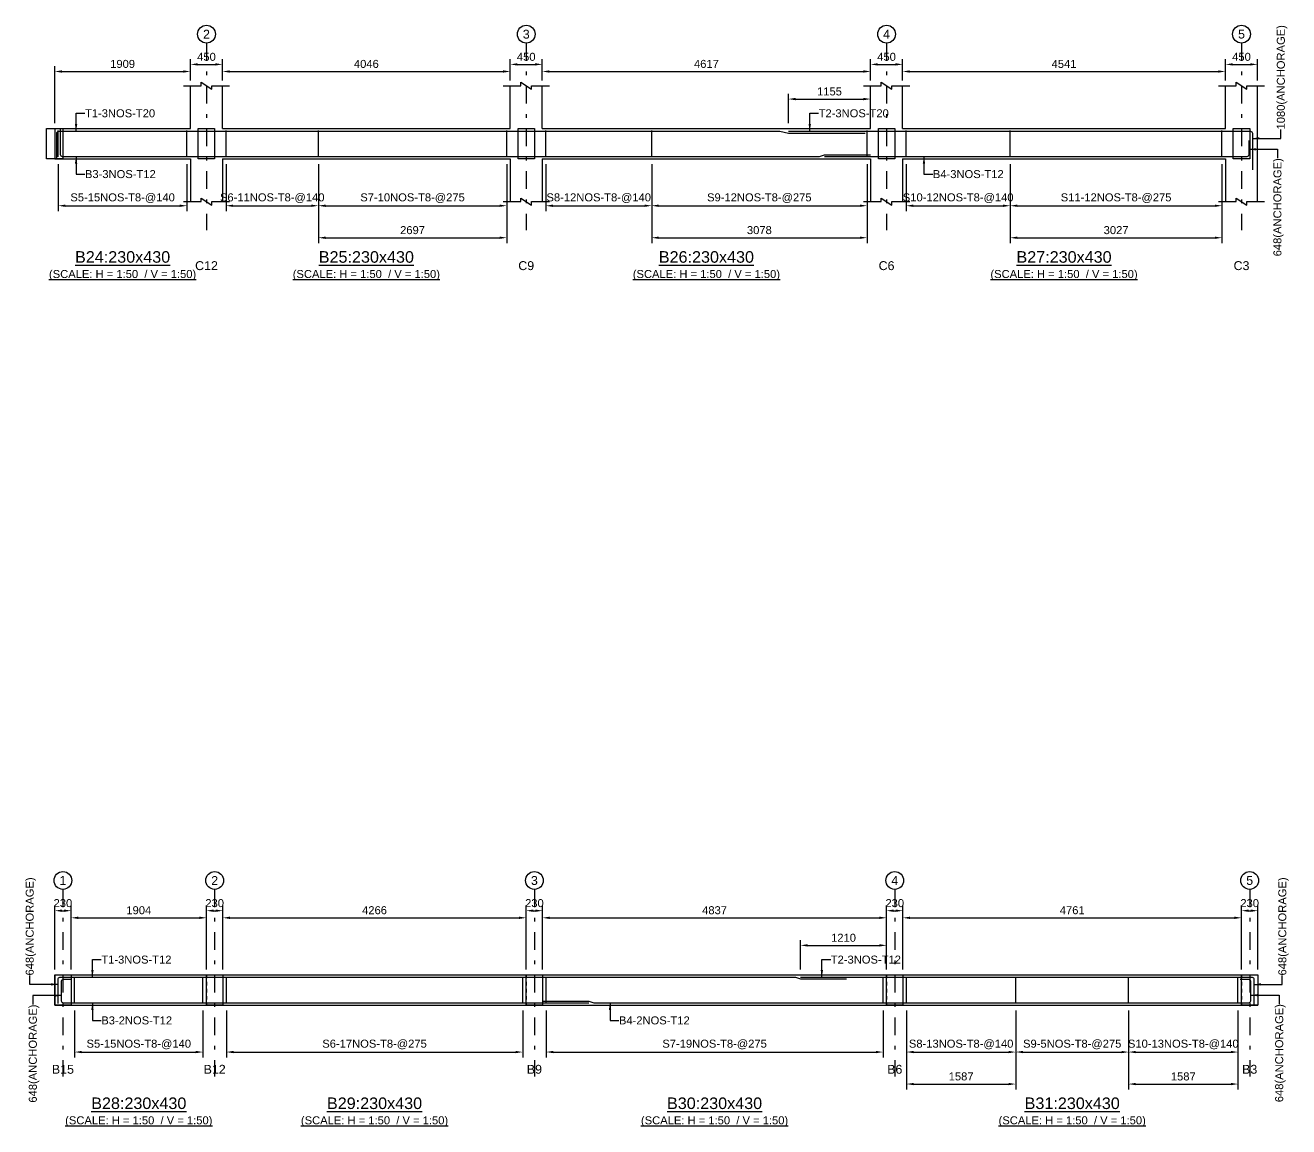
# Model space of a CAD drawing. Header units: inches. Extents: x -828 to 82836, y -182800 to 1700.
# Drawn here: x -828 to 34704, y -174275 to -143300 of the extents above; entities that cross this region are included whole.
import ezdxf
from ezdxf.enums import TextEntityAlignment as Align

# ---------------------------------------------------------------- set-up
doc = ezdxf.new("R2010")
doc.units = ezdxf.units.IN
doc.header["$LTSCALE"] = 1000
doc.header["$MEASUREMENT"] = 0
doc.linetypes.add('SCCenter', pattern=[1.2, 0.5, -0.3, 0.1, -0.3])
doc.linetypes.add('SCHidden', pattern=[0.2, 0.1, -0.1])
for name, color, linetype in [('Concrete Line', 2, 'Continuous'), ('Cut Line', 31, 'Continuous'), ('Dimension', 31, 'Continuous'), ('Grid', 8, 'Continuous'), ('Labels', 4, 'Continuous'), ('Labels_Support', 4, 'Continuous'), ('Link', 225, 'Continuous'), ('Reinforcement', 4, 'Continuous'), ('Text', 31, 'Continuous')]:
    doc.layers.add(name, color=color, linetype=linetype)
doc.styles.add('SC-SansSerif', font='SansSerif')
doc.styles.get("Standard").update_dxf_attribs({"font": 'txt.shx'})
doc.dimstyles.new('SCBBSDimStyl', dxfattribs={"dimtxt": 225, "dimasz": 200, "dimexe": 150, "dimexo": 150, "dimgap": 100, "dimtad": 1, "dimtoh": 1, "dimdec": 0, "dimzin": 0, "dimdsep": 46, "dimtxsty": 'SC-SansSerif', "dimcen": 0.09, "dimclrd": 8, "dimclre": 8, "dimclrt": 31, "dimadec": 0, "dimazin": 0, "dimtfac": 1, "dimtdec": 0, "dimtix": 1, "dimtofl": 0, "dimtmove": 0, "dimatfit": 3, "dimfxl": 1, "dimtolj": 1, "dimtzin": 0, "dimarcsym": 0})
doc.dimstyles.get("Standard").update_dxf_attribs({"dimtxt": 0.18, "dimasz": 200, "dimexe": 0.18, "dimexo": 0.0625, "dimgap": 0.09, "dimtad": 0, "dimtih": 1, "dimtoh": 1, "dimdec": 4, "dimzin": 0, "dimdsep": 46, "dimtxsty": 'Standard', "dimcen": 0.09, "dimadec": 0, "dimazin": 0, "dimtfac": 1, "dimtdec": 4, "dimtofl": 0, "dimtmove": 0, "dimatfit": 3, "dimfxl": 1, "dimtolj": 1, "dimtzin": 0, "dimarcsym": 0})

# ---------------------------------------------------------------- blocks, each defined once
blk = doc.blocks.new('*D93')
at = {"color": 8, "linetype": 'ByBlock', "lineweight": -2}
for p, q in [((100, -147210), (100, -148525)), ((3718, -147210), (3718, -148525)), ((300, -148375), (3518, -148375))]:
    blk.add_line(p, q, dxfattribs=at)
at = {"color": 8}
for points in [[(100, -148375), (300, -148342), (300, -148408)], [(3718, -148375), (3518, -148408), (3518, -148342)]]:
    blk.add_solid(points, dxfattribs=at)
at = {"layer": 'DEFPOINTS', "color": 31}
for p in [(100, -147060), (3718, -147060), (100, -148375)]:
    blk.add_point(p, dxfattribs=at)
at = {"color": 31, "insert": (1909, -148162), "char_height": 225, "attachment_point": 5, "style": 'SC-SansSerif'}
blk.add_mtext('\\A1;S5-15NOS-T8-@140', dxfattribs=at)
blk = doc.blocks.new('*D94')
at = {"color": 8, "linetype": 'ByBlock', "lineweight": -2}
for p, q in [((4818, -147210), (4818, -148525)), ((7415, -147210), (7415, -148525)), ((5018, -148375), (7215, -148375))]:
    blk.add_line(p, q, dxfattribs=at)
at = {"color": 8}
for points in [[(4818, -148375), (5018, -148342), (5018, -148408)], [(7415, -148375), (7215, -148408), (7215, -148342)]]:
    blk.add_solid(points, dxfattribs=at)
at = {"layer": 'DEFPOINTS', "color": 31}
for p in [(4818, -147060), (7415, -147060), (4818, -148375)]:
    blk.add_point(p, dxfattribs=at)
at = {"color": 31, "insert": (6117, -148162), "char_height": 225, "attachment_point": 5, "style": 'SC-SansSerif'}
blk.add_mtext('\\A1;S6-11NOS-T8-@140', dxfattribs=at)
blk = doc.blocks.new('*D95')
at = {"color": 8, "linetype": 'ByBlock', "lineweight": -2}
for p, q in [((7415, -147210), (7415, -148525)), ((12710, -147210), (12710, -148525)), ((7615, -148375), (12510, -148375))]:
    blk.add_line(p, q, dxfattribs=at)
at = {"color": 8}
for points in [[(7415, -148375), (7615, -148342), (7615, -148408)], [(12710, -148375), (12510, -148408), (12510, -148342)]]:
    blk.add_solid(points, dxfattribs=at)
at = {"layer": 'DEFPOINTS', "color": 31}
for p in [(7415, -147060), (12710, -147060), (7415, -148375)]:
    blk.add_point(p, dxfattribs=at)
at = {"color": 31, "insert": (10063, -148162), "char_height": 225, "attachment_point": 5, "style": 'SC-SansSerif'}
blk.add_mtext('\\A1;S7-10NOS-T8-@275', dxfattribs=at)
blk = doc.blocks.new('*D96')
at = {"color": 8, "linetype": 'ByBlock', "lineweight": -2}
for p, q in [((7415, -147210), (7415, -149425)), ((12710, -147210), (12710, -149425)), ((7615, -149275), (12510, -149275))]:
    blk.add_line(p, q, dxfattribs=at)
at = {"color": 8}
for points in [[(7415, -149275), (7615, -149242), (7615, -149308)], [(12710, -149275), (12510, -149308), (12510, -149242)]]:
    blk.add_solid(points, dxfattribs=at)
at = {"layer": 'DEFPOINTS', "color": 31}
for p in [(7415, -147060), (12710, -147060), (7415, -149275)]:
    blk.add_point(p, dxfattribs=at)
at = {"color": 31, "insert": (10063, -149062), "char_height": 225, "attachment_point": 5, "style": 'SC-SansSerif'}
blk.add_mtext('\\A1;2697', dxfattribs=at)
blk = doc.blocks.new('*D97')
at = {"color": 8, "linetype": 'ByBlock', "lineweight": -2}
for p, q in [((13810, -147210), (13810, -148525)), ((16788, -147210), (16788, -148525)), ((14010, -148375), (16588, -148375))]:
    blk.add_line(p, q, dxfattribs=at)
at = {"color": 8}
for points in [[(13810, -148375), (14010, -148342), (14010, -148408)], [(16788, -148375), (16588, -148408), (16588, -148342)]]:
    blk.add_solid(points, dxfattribs=at)
at = {"layer": 'DEFPOINTS', "color": 31}
for p in [(13810, -147060), (16788, -147060), (13810, -148375)]:
    blk.add_point(p, dxfattribs=at)
at = {"color": 31, "insert": (15299, -148162), "char_height": 225, "attachment_point": 5, "style": 'SC-SansSerif'}
blk.add_mtext('\\A1;S8-12NOS-T8-@140', dxfattribs=at)
blk = doc.blocks.new('*D98')
at = {"color": 8, "linetype": 'ByBlock', "lineweight": -2}
for p, q in [((16788, -147210), (16788, -148525)), ((22844, -147210), (22844, -148525)), ((16988, -148375), (22644, -148375))]:
    blk.add_line(p, q, dxfattribs=at)
at = {"color": 8}
for points in [[(16788, -148375), (16988, -148342), (16988, -148408)], [(22844, -148375), (22644, -148408), (22644, -148342)]]:
    blk.add_solid(points, dxfattribs=at)
at = {"layer": 'DEFPOINTS', "color": 31}
for p in [(16788, -147060), (22844, -147060), (16788, -148375)]:
    blk.add_point(p, dxfattribs=at)
at = {"color": 31, "insert": (19816, -148162), "char_height": 225, "attachment_point": 5, "style": 'SC-SansSerif'}
blk.add_mtext('\\A1;S9-12NOS-T8-@275', dxfattribs=at)
blk = doc.blocks.new('*D99')
at = {"color": 8, "linetype": 'ByBlock', "lineweight": -2}
for p, q in [((16788, -147210), (16788, -149425)), ((22844, -147210), (22844, -149425)), ((16988, -149275), (22644, -149275))]:
    blk.add_line(p, q, dxfattribs=at)
at = {"color": 8}
for points in [[(16788, -149275), (16988, -149242), (16988, -149308)], [(22844, -149275), (22644, -149308), (22644, -149242)]]:
    blk.add_solid(points, dxfattribs=at)
at = {"layer": 'DEFPOINTS', "color": 31}
for p in [(16788, -147060), (22844, -147060), (16788, -149275)]:
    blk.add_point(p, dxfattribs=at)
at = {"color": 31, "insert": (19816, -149062), "char_height": 225, "attachment_point": 5, "style": 'SC-SansSerif'}
blk.add_mtext('\\A1;3078', dxfattribs=at)
blk = doc.blocks.new('*D100')
at = {"color": 8, "linetype": 'ByBlock', "lineweight": -2}
for p, q in [((23944, -147210), (23944, -148525)), ((26871, -147210), (26871, -148525)), ((24144, -148375), (26671, -148375))]:
    blk.add_line(p, q, dxfattribs=at)
at = {"color": 8}
for points in [[(23944, -148375), (24144, -148342), (24144, -148408)], [(26871, -148375), (26671, -148408), (26671, -148342)]]:
    blk.add_solid(points, dxfattribs=at)
at = {"layer": 'DEFPOINTS', "color": 31}
for p in [(23944, -147060), (26871, -147060), (23944, -148375)]:
    blk.add_point(p, dxfattribs=at)
at = {"color": 31, "insert": (25408, -148162), "char_height": 225, "attachment_point": 5, "style": 'SC-SansSerif'}
blk.add_mtext('\\A1;S10-12NOS-T8-@140', dxfattribs=at)
blk = doc.blocks.new('*D101')
at = {"color": 8, "linetype": 'ByBlock', "lineweight": -2}
for p, q in [((26871, -147210), (26871, -148525)), ((32826, -147210), (32826, -148525)), ((27071, -148375), (32626, -148375))]:
    blk.add_line(p, q, dxfattribs=at)
at = {"color": 8}
for points in [[(26871, -148375), (27071, -148342), (27071, -148408)], [(32826, -148375), (32626, -148408), (32626, -148342)]]:
    blk.add_solid(points, dxfattribs=at)
at = {"layer": 'DEFPOINTS', "color": 31}
for p in [(26871, -147060), (32826, -147060), (26871, -148375)]:
    blk.add_point(p, dxfattribs=at)
at = {"color": 31, "insert": (29849, -148162), "char_height": 225, "attachment_point": 5, "style": 'SC-SansSerif'}
blk.add_mtext('\\A1;S11-12NOS-T8-@275', dxfattribs=at)
blk = doc.blocks.new('*D102')
at = {"color": 8, "linetype": 'ByBlock', "lineweight": -2}
for p, q in [((26871, -147210), (26871, -149425)), ((32826, -147210), (32826, -149425)), ((27071, -149275), (32626, -149275))]:
    blk.add_line(p, q, dxfattribs=at)
at = {"color": 8}
for points in [[(26871, -149275), (27071, -149242), (27071, -149308)], [(32826, -149275), (32626, -149308), (32626, -149242)]]:
    blk.add_solid(points, dxfattribs=at)
at = {"layer": 'DEFPOINTS', "color": 31}
for p in [(26871, -147060), (32826, -147060), (26871, -149275)]:
    blk.add_point(p, dxfattribs=at)
at = {"color": 31, "insert": (29849, -149062), "char_height": 225, "attachment_point": 5, "style": 'SC-SansSerif'}
blk.add_mtext('\\A1;3027', dxfattribs=at)
blk = doc.blocks.new('*D103')
at = {"color": 8, "linetype": 'ByBlock', "lineweight": -2}
for p, q in [((20634, -146050), (20634, -145225)), ((22944, -146050), (22944, -145225)), ((20834, -145375), (22744, -145375))]:
    blk.add_line(p, q, dxfattribs=at)
at = {"color": 8}
for points in [[(20634, -145375), (20834, -145342), (20834, -145408)], [(22944, -145375), (22744, -145408), (22744, -145342)]]:
    blk.add_solid(points, dxfattribs=at)
at = {"layer": 'DEFPOINTS', "color": 31}
for p in [(20634, -145375), (20634, -146200), (22944, -146200)]:
    blk.add_point(p, dxfattribs=at)
at = {"color": 31, "insert": (21789, -145162), "char_height": 225, "attachment_point": 5, "style": 'SC-SansSerif'}
blk.add_mtext('\\A1;1155', dxfattribs=at)
blk = doc.blocks.new('*D106')
at = {"color": 8, "linetype": 'ByBlock', "lineweight": -2}
for p, q in [((0, -146050), (0, -144450)), ((200, -144600), (3618, -144600)), ((3818, -144850), (3818, -144450))]:
    blk.add_line(p, q, dxfattribs=at)
at = {"color": 8}
for points in [[(0, -144600), (200, -144567), (200, -144633)], [(3818, -144600), (3618, -144633), (3618, -144567)]]:
    blk.add_solid(points, dxfattribs=at)
at = {"layer": 'DEFPOINTS', "color": 31}
for p in [(0, -144600), (3818, -145000), (0, -146200)]:
    blk.add_point(p, dxfattribs=at)
at = {"color": 31, "insert": (1909, -144388), "char_height": 225, "attachment_point": 5, "style": 'SC-SansSerif'}
blk.add_mtext('\\A1;1909', dxfattribs=at)
blk = doc.blocks.new('*D107')
at = {"color": 8, "linetype": 'ByBlock', "lineweight": -2}
for p, q in [((4718, -144850), (4718, -144450)), ((4918, -144600), (12610, -144600)), ((12810, -144850), (12810, -144450))]:
    blk.add_line(p, q, dxfattribs=at)
at = {"color": 8}
for points in [[(4718, -144600), (4918, -144567), (4918, -144633)], [(12810, -144600), (12610, -144633), (12610, -144567)]]:
    blk.add_solid(points, dxfattribs=at)
at = {"layer": 'DEFPOINTS', "color": 31}
for p in [(4718, -144600), (4718, -145000), (12810, -145000)]:
    blk.add_point(p, dxfattribs=at)
at = {"color": 31, "insert": (8764, -144388), "char_height": 225, "attachment_point": 5, "style": 'SC-SansSerif'}
blk.add_mtext('\\A1;4046', dxfattribs=at)
blk = doc.blocks.new('*D108')
at = {"color": 8, "linetype": 'ByBlock', "lineweight": -2}
for p, q in [((13710, -144850), (13710, -144450)), ((13910, -144600), (22744, -144600)), ((22944, -144850), (22944, -144450))]:
    blk.add_line(p, q, dxfattribs=at)
at = {"color": 8}
for points in [[(13710, -144600), (13910, -144567), (13910, -144633)], [(22944, -144600), (22744, -144633), (22744, -144567)]]:
    blk.add_solid(points, dxfattribs=at)
at = {"layer": 'DEFPOINTS', "color": 31}
for p in [(13710, -144600), (13710, -145000), (22944, -145000)]:
    blk.add_point(p, dxfattribs=at)
at = {"color": 31, "insert": (18327, -144388), "char_height": 225, "attachment_point": 5, "style": 'SC-SansSerif'}
blk.add_mtext('\\A1;4617', dxfattribs=at)
blk = doc.blocks.new('*D109')
at = {"color": 8, "linetype": 'ByBlock', "lineweight": -2}
for p, q in [((23844, -144850), (23844, -144450)), ((24044, -144600), (32726, -144600)), ((32926, -144850), (32926, -144450))]:
    blk.add_line(p, q, dxfattribs=at)
at = {"color": 8}
for points in [[(23844, -144600), (24044, -144567), (24044, -144633)], [(32926, -144600), (32726, -144633), (32726, -144567)]]:
    blk.add_solid(points, dxfattribs=at)
at = {"layer": 'DEFPOINTS', "color": 31}
for p in [(23844, -144600), (23844, -145000), (32926, -145000)]:
    blk.add_point(p, dxfattribs=at)
at = {"color": 31, "insert": (28385, -144388), "char_height": 225, "attachment_point": 5, "style": 'SC-SansSerif'}
blk.add_mtext('\\A1;4541', dxfattribs=at)
blk = doc.blocks.new('*D110')
at = {"color": 8, "linetype": 'ByBlock', "lineweight": -2}
for p, q in [((3818, -144850), (3818, -144250)), ((4718, -144850), (4718, -144250)), ((4018, -144400), (4518, -144400))]:
    blk.add_line(p, q, dxfattribs=at)
at = {"color": 8}
for points in [[(3818, -144400), (4018, -144367), (4018, -144433)], [(4718, -144400), (4518, -144433), (4518, -144367)]]:
    blk.add_solid(points, dxfattribs=at)
at = {"layer": 'DEFPOINTS', "color": 31}
for p in [(3818, -144400), (3818, -145000), (4718, -145000)]:
    blk.add_point(p, dxfattribs=at)
at = {"color": 31, "insert": (4268, -144188), "char_height": 225, "attachment_point": 5, "style": 'SC-SansSerif'}
blk.add_mtext('\\A1;450', dxfattribs=at)
blk = doc.blocks.new('*D111')
at = {"color": 8, "linetype": 'ByBlock', "lineweight": -2}
for p, q in [((12810, -144850), (12810, -144250)), ((13710, -144850), (13710, -144250)), ((13010, -144400), (13510, -144400))]:
    blk.add_line(p, q, dxfattribs=at)
at = {"color": 8}
for points in [[(12810, -144400), (13010, -144367), (13010, -144433)], [(13710, -144400), (13510, -144433), (13510, -144367)]]:
    blk.add_solid(points, dxfattribs=at)
at = {"layer": 'DEFPOINTS', "color": 31}
for p in [(12810, -144400), (12810, -145000), (13710, -145000)]:
    blk.add_point(p, dxfattribs=at)
at = {"color": 31, "insert": (13260, -144188), "char_height": 225, "attachment_point": 5, "style": 'SC-SansSerif'}
blk.add_mtext('\\A1;450', dxfattribs=at)
blk = doc.blocks.new('*D112')
at = {"color": 8, "linetype": 'ByBlock', "lineweight": -2}
for p, q in [((22944, -144850), (22944, -144250)), ((23844, -144850), (23844, -144250)), ((23144, -144400), (23644, -144400))]:
    blk.add_line(p, q, dxfattribs=at)
at = {"color": 8}
for points in [[(22944, -144400), (23144, -144367), (23144, -144433)], [(23844, -144400), (23644, -144433), (23644, -144367)]]:
    blk.add_solid(points, dxfattribs=at)
at = {"layer": 'DEFPOINTS', "color": 31}
for p in [(22944, -144400), (22944, -145000), (23844, -145000)]:
    blk.add_point(p, dxfattribs=at)
at = {"color": 31, "insert": (23394, -144188), "char_height": 225, "attachment_point": 5, "style": 'SC-SansSerif'}
blk.add_mtext('\\A1;450', dxfattribs=at)
blk = doc.blocks.new('*D113')
at = {"color": 8, "linetype": 'ByBlock', "lineweight": -2}
for p, q in [((32926, -144850), (32926, -144250)), ((33826, -144850), (33826, -144250)), ((33126, -144400), (33626, -144400))]:
    blk.add_line(p, q, dxfattribs=at)
at = {"color": 8}
for points in [[(32926, -144400), (33126, -144367), (33126, -144433)], [(33826, -144400), (33626, -144433), (33626, -144367)]]:
    blk.add_solid(points, dxfattribs=at)
at = {"layer": 'DEFPOINTS', "color": 31}
for p in [(32926, -144400), (32926, -145000), (33826, -145000)]:
    blk.add_point(p, dxfattribs=at)
at = {"color": 31, "insert": (33376, -144188), "char_height": 225, "attachment_point": 5, "style": 'SC-SansSerif'}
blk.add_mtext('\\A1;450', dxfattribs=at)
blk = doc.blocks.new('*D114')
at = {"color": 8, "linetype": 'ByBlock', "lineweight": -2}
for p, q in [((560, -171010), (560, -172325)), ((4168, -171010), (4168, -172325)), ((760, -172175), (3968, -172175))]:
    blk.add_line(p, q, dxfattribs=at)
at = {"color": 8}
for points in [[(560, -172175), (760, -172142), (760, -172208)], [(4168, -172175), (3968, -172208), (3968, -172142)]]:
    blk.add_solid(points, dxfattribs=at)
at = {"layer": 'DEFPOINTS', "color": 31}
for p in [(560, -170860), (4168, -170860), (560, -172175)]:
    blk.add_point(p, dxfattribs=at)
at = {"color": 31, "insert": (2364, -171962), "char_height": 225, "attachment_point": 5, "style": 'SC-SansSerif'}
blk.add_mtext('\\A1;S5-15NOS-T8-@140', dxfattribs=at)
blk = doc.blocks.new('*D115')
at = {"color": 8, "linetype": 'ByBlock', "lineweight": -2}
for p, q in [((4828, -171010), (4828, -172325)), ((13160, -171010), (13160, -172325)), ((5028, -172175), (12960, -172175))]:
    blk.add_line(p, q, dxfattribs=at)
at = {"color": 8}
for points in [[(4828, -172175), (5028, -172142), (5028, -172208)], [(13160, -172175), (12960, -172208), (12960, -172142)]]:
    blk.add_solid(points, dxfattribs=at)
at = {"layer": 'DEFPOINTS', "color": 31}
for p in [(4828, -170860), (13160, -170860), (4828, -172175)]:
    blk.add_point(p, dxfattribs=at)
at = {"color": 31, "insert": (8994, -171962), "char_height": 225, "attachment_point": 5, "style": 'SC-SansSerif'}
blk.add_mtext('\\A1;S6-17NOS-T8-@275', dxfattribs=at)
blk = doc.blocks.new('*D116')
at = {"color": 8, "linetype": 'ByBlock', "lineweight": -2}
for p, q in [((13820, -171010), (13820, -172325)), ((23294, -171010), (23294, -172325)), ((14020, -172175), (23094, -172175))]:
    blk.add_line(p, q, dxfattribs=at)
at = {"color": 8}
for points in [[(13820, -172175), (14020, -172142), (14020, -172208)], [(23294, -172175), (23094, -172208), (23094, -172142)]]:
    blk.add_solid(points, dxfattribs=at)
at = {"layer": 'DEFPOINTS', "color": 31}
for p in [(13820, -170860), (23294, -170860), (13820, -172175)]:
    blk.add_point(p, dxfattribs=at)
at = {"color": 31, "insert": (18557, -171962), "char_height": 225, "attachment_point": 5, "style": 'SC-SansSerif'}
blk.add_mtext('\\A1;S7-19NOS-T8-@275', dxfattribs=at)
blk = doc.blocks.new('*D117')
at = {"color": 8, "linetype": 'ByBlock', "lineweight": -2}
for p, q in [((23954, -171010), (23954, -172325)), ((27028, -171010), (27028, -172325)), ((24154, -172175), (26828, -172175))]:
    blk.add_line(p, q, dxfattribs=at)
at = {"color": 8}
for points in [[(23954, -172175), (24154, -172142), (24154, -172208)], [(27028, -172175), (26828, -172208), (26828, -172142)]]:
    blk.add_solid(points, dxfattribs=at)
at = {"layer": 'DEFPOINTS', "color": 31}
for p in [(23954, -170860), (27028, -170860), (23954, -172175)]:
    blk.add_point(p, dxfattribs=at)
at = {"color": 31, "insert": (25491, -171962), "char_height": 225, "attachment_point": 5, "style": 'SC-SansSerif'}
blk.add_mtext('\\A1;S8-13NOS-T8-@140', dxfattribs=at)
blk = doc.blocks.new('*D118')
at = {"color": 8, "linetype": 'ByBlock', "lineweight": -2}
for p, q in [((23954, -171010), (23954, -173225)), ((27028, -171010), (27028, -173225)), ((24154, -173075), (26828, -173075))]:
    blk.add_line(p, q, dxfattribs=at)
at = {"color": 8}
for points in [[(23954, -173075), (24154, -173042), (24154, -173108)], [(27028, -173075), (26828, -173108), (26828, -173042)]]:
    blk.add_solid(points, dxfattribs=at)
at = {"layer": 'DEFPOINTS', "color": 31}
for p in [(23954, -170860), (27028, -170860), (23954, -173075)]:
    blk.add_point(p, dxfattribs=at)
at = {"color": 31, "insert": (25491, -172862), "char_height": 225, "attachment_point": 5, "style": 'SC-SansSerif'}
blk.add_mtext('\\A1;1587', dxfattribs=at)
blk = doc.blocks.new('*D119')
at = {"color": 8, "linetype": 'ByBlock', "lineweight": -2}
for p, q in [((27028, -171010), (27028, -172325)), ((30202, -171010), (30202, -172325)), ((27228, -172175), (30002, -172175))]:
    blk.add_line(p, q, dxfattribs=at)
at = {"color": 8}
for points in [[(27028, -172175), (27228, -172142), (27228, -172208)], [(30202, -172175), (30002, -172208), (30002, -172142)]]:
    blk.add_solid(points, dxfattribs=at)
at = {"layer": 'DEFPOINTS', "color": 31}
for p in [(27028, -170860), (30202, -170860), (27028, -172175)]:
    blk.add_point(p, dxfattribs=at)
at = {"color": 31, "insert": (28615, -171962), "char_height": 225, "attachment_point": 5, "style": 'SC-SansSerif'}
blk.add_mtext('\\A1;S9-5NOS-T8-@275', dxfattribs=at)
blk = doc.blocks.new('*D120')
at = {"color": 8, "linetype": 'ByBlock', "lineweight": -2}
for p, q in [((30202, -171010), (30202, -172325)), ((33276, -171010), (33276, -172325)), ((30402, -172175), (33076, -172175))]:
    blk.add_line(p, q, dxfattribs=at)
at = {"color": 8}
for points in [[(30202, -172175), (30402, -172142), (30402, -172208)], [(33276, -172175), (33076, -172208), (33076, -172142)]]:
    blk.add_solid(points, dxfattribs=at)
at = {"layer": 'DEFPOINTS', "color": 31}
for p in [(30202, -170860), (33276, -170860), (30202, -172175)]:
    blk.add_point(p, dxfattribs=at)
at = {"color": 31, "insert": (31739, -171962), "char_height": 225, "attachment_point": 5, "style": 'SC-SansSerif'}
blk.add_mtext('\\A1;S10-13NOS-T8-@140', dxfattribs=at)
blk = doc.blocks.new('*D121')
at = {"color": 8, "linetype": 'ByBlock', "lineweight": -2}
for p, q in [((30202, -171010), (30202, -173225)), ((33276, -171010), (33276, -173225)), ((30402, -173075), (33076, -173075))]:
    blk.add_line(p, q, dxfattribs=at)
at = {"color": 8}
for points in [[(30202, -173075), (30402, -173042), (30402, -173108)], [(33276, -173075), (33076, -173108), (33076, -173042)]]:
    blk.add_solid(points, dxfattribs=at)
at = {"layer": 'DEFPOINTS', "color": 31}
for p in [(30202, -170860), (33276, -170860), (30202, -173075)]:
    blk.add_point(p, dxfattribs=at)
at = {"color": 31, "insert": (31739, -172862), "char_height": 225, "attachment_point": 5, "style": 'SC-SansSerif'}
blk.add_mtext('\\A1;1587', dxfattribs=at)
blk = doc.blocks.new('*D122')
at = {"color": 8, "linetype": 'ByBlock', "lineweight": -2}
for p, q in [((20974, -169850), (20974, -169025)), ((23394, -169850), (23394, -169025)), ((21174, -169175), (23194, -169175))]:
    blk.add_line(p, q, dxfattribs=at)
at = {"color": 8}
for points in [[(20974, -169175), (21174, -169142), (21174, -169208)], [(23394, -169175), (23194, -169208), (23194, -169142)]]:
    blk.add_solid(points, dxfattribs=at)
at = {"layer": 'DEFPOINTS', "color": 31}
for p in [(20974, -169175), (20974, -170000), (23394, -170000)]:
    blk.add_point(p, dxfattribs=at)
at = {"color": 31, "insert": (22184, -168962), "char_height": 225, "attachment_point": 5, "style": 'SC-SansSerif'}
blk.add_mtext('\\A1;1210', dxfattribs=at)
blk = doc.blocks.new('*D125')
at = {"color": 8, "linetype": 'ByBlock', "lineweight": -2}
for p, q in [((460, -169850), (460, -168250)), ((660, -168400), (4068, -168400)), ((4268, -169850), (4268, -168250))]:
    blk.add_line(p, q, dxfattribs=at)
at = {"color": 8}
for points in [[(460, -168400), (660, -168367), (660, -168433)], [(4268, -168400), (4068, -168433), (4068, -168367)]]:
    blk.add_solid(points, dxfattribs=at)
at = {"layer": 'DEFPOINTS', "color": 31}
for p in [(460, -168400), (460, -170000), (4268, -170000)]:
    blk.add_point(p, dxfattribs=at)
at = {"color": 31, "insert": (2364, -168188), "char_height": 225, "attachment_point": 5, "style": 'SC-SansSerif'}
blk.add_mtext('\\A1;1904', dxfattribs=at)
blk = doc.blocks.new('*D126')
at = {"color": 8, "linetype": 'ByBlock', "lineweight": -2}
for p, q in [((4728, -169850), (4728, -168250)), ((4928, -168400), (13060, -168400)), ((13260, -169850), (13260, -168250))]:
    blk.add_line(p, q, dxfattribs=at)
at = {"color": 8}
for points in [[(4728, -168400), (4928, -168367), (4928, -168433)], [(13260, -168400), (13060, -168433), (13060, -168367)]]:
    blk.add_solid(points, dxfattribs=at)
at = {"layer": 'DEFPOINTS', "color": 31}
for p in [(4728, -168400), (4728, -170000), (13260, -170000)]:
    blk.add_point(p, dxfattribs=at)
at = {"color": 31, "insert": (8994, -168188), "char_height": 225, "attachment_point": 5, "style": 'SC-SansSerif'}
blk.add_mtext('\\A1;4266', dxfattribs=at)
blk = doc.blocks.new('*D127')
at = {"color": 8, "linetype": 'ByBlock', "lineweight": -2}
for p, q in [((13720, -169850), (13720, -168250)), ((13920, -168400), (23194, -168400)), ((23394, -169850), (23394, -168250))]:
    blk.add_line(p, q, dxfattribs=at)
at = {"color": 8}
for points in [[(13720, -168400), (13920, -168367), (13920, -168433)], [(23394, -168400), (23194, -168433), (23194, -168367)]]:
    blk.add_solid(points, dxfattribs=at)
at = {"layer": 'DEFPOINTS', "color": 31}
for p in [(13720, -168400), (13720, -170000), (23394, -170000)]:
    blk.add_point(p, dxfattribs=at)
at = {"color": 31, "insert": (18557, -168188), "char_height": 225, "attachment_point": 5, "style": 'SC-SansSerif'}
blk.add_mtext('\\A1;4837', dxfattribs=at)
blk = doc.blocks.new('*D128')
at = {"color": 8, "linetype": 'ByBlock', "lineweight": -2}
for p, q in [((23854, -169850), (23854, -168250)), ((24054, -168400), (33176, -168400)), ((33376, -169850), (33376, -168250))]:
    blk.add_line(p, q, dxfattribs=at)
at = {"color": 8}
for points in [[(23854, -168400), (24054, -168367), (24054, -168433)], [(33376, -168400), (33176, -168433), (33176, -168367)]]:
    blk.add_solid(points, dxfattribs=at)
at = {"layer": 'DEFPOINTS', "color": 31}
for p in [(23854, -168400), (23854, -170000), (33376, -170000)]:
    blk.add_point(p, dxfattribs=at)
at = {"color": 31, "insert": (28615, -168188), "char_height": 225, "attachment_point": 5, "style": 'SC-SansSerif'}
blk.add_mtext('\\A1;4761', dxfattribs=at)
blk = doc.blocks.new('*D129')
at = {"color": 8, "linetype": 'ByBlock', "lineweight": -2}
for p, q in [((0, -169850), (0, -168050)), ((460, -169850), (460, -168050)), ((200, -168200), (260, -168200))]:
    blk.add_line(p, q, dxfattribs=at)
at = {"color": 8}
for points in [[(0, -168200), (200, -168167), (200, -168233)], [(460, -168200), (260, -168233), (260, -168167)]]:
    blk.add_solid(points, dxfattribs=at)
at = {"layer": 'DEFPOINTS', "color": 31}
for p in [(0, -168200), (0, -170000), (460, -170000)]:
    blk.add_point(p, dxfattribs=at)
at = {"color": 31, "insert": (230, -167988), "char_height": 225, "attachment_point": 5, "style": 'SC-SansSerif'}
blk.add_mtext('\\A1;230', dxfattribs=at)
blk = doc.blocks.new('*D130')
at = {"color": 8, "linetype": 'ByBlock', "lineweight": -2}
for p, q in [((4268, -169850), (4268, -168050)), ((4728, -169850), (4728, -168050)), ((4468, -168200), (4528, -168200))]:
    blk.add_line(p, q, dxfattribs=at)
at = {"color": 8}
for points in [[(4268, -168200), (4468, -168167), (4468, -168233)], [(4728, -168200), (4528, -168233), (4528, -168167)]]:
    blk.add_solid(points, dxfattribs=at)
at = {"layer": 'DEFPOINTS', "color": 31}
for p in [(4268, -168200), (4268, -170000), (4728, -170000)]:
    blk.add_point(p, dxfattribs=at)
at = {"color": 31, "insert": (4498, -167988), "char_height": 225, "attachment_point": 5, "style": 'SC-SansSerif'}
blk.add_mtext('\\A1;230', dxfattribs=at)
blk = doc.blocks.new('*D131')
at = {"color": 8, "linetype": 'ByBlock', "lineweight": -2}
for p, q in [((13260, -169850), (13260, -168050)), ((13720, -169850), (13720, -168050)), ((13460, -168200), (13520, -168200))]:
    blk.add_line(p, q, dxfattribs=at)
at = {"color": 8}
for points in [[(13260, -168200), (13460, -168167), (13460, -168233)], [(13720, -168200), (13520, -168233), (13520, -168167)]]:
    blk.add_solid(points, dxfattribs=at)
at = {"layer": 'DEFPOINTS', "color": 31}
for p in [(13260, -168200), (13260, -170000), (13720, -170000)]:
    blk.add_point(p, dxfattribs=at)
at = {"color": 31, "insert": (13490, -167988), "char_height": 225, "attachment_point": 5, "style": 'SC-SansSerif'}
blk.add_mtext('\\A1;230', dxfattribs=at)
blk = doc.blocks.new('*D132')
at = {"color": 8, "linetype": 'ByBlock', "lineweight": -2}
for p, q in [((23394, -169850), (23394, -168050)), ((23854, -169850), (23854, -168050)), ((23594, -168200), (23654, -168200))]:
    blk.add_line(p, q, dxfattribs=at)
at = {"color": 8}
for points in [[(23394, -168200), (23594, -168167), (23594, -168233)], [(23854, -168200), (23654, -168233), (23654, -168167)]]:
    blk.add_solid(points, dxfattribs=at)
at = {"layer": 'DEFPOINTS', "color": 31}
for p in [(23394, -168200), (23394, -170000), (23854, -170000)]:
    blk.add_point(p, dxfattribs=at)
at = {"color": 31, "insert": (23624, -167988), "char_height": 225, "attachment_point": 5, "style": 'SC-SansSerif'}
blk.add_mtext('\\A1;230', dxfattribs=at)
blk = doc.blocks.new('*D133')
at = {"color": 8, "linetype": 'ByBlock', "lineweight": -2}
for p, q in [((33376, -169850), (33376, -168050)), ((33836, -169850), (33836, -168050)), ((33576, -168200), (33636, -168200))]:
    blk.add_line(p, q, dxfattribs=at)
at = {"color": 8}
for points in [[(33376, -168200), (33576, -168167), (33576, -168233)], [(33836, -168200), (33636, -168233), (33636, -168167)]]:
    blk.add_solid(points, dxfattribs=at)
at = {"layer": 'DEFPOINTS', "color": 31}
for p in [(33376, -168200), (33376, -170000), (33836, -170000)]:
    blk.add_point(p, dxfattribs=at)
at = {"color": 31, "insert": (33606, -167988), "char_height": 225, "attachment_point": 5, "style": 'SC-SansSerif'}
blk.add_mtext('\\A1;230', dxfattribs=at)

msp = doc.modelspace()

# ---------------------------------------------------------------- linework, layer by layer
at = {"layer": 'Concrete Line'}
for p, q in [((3818, -146200), (3818, -145000)), ((4718, -146200), (4718, -145000)), ((12810, -146200), (12810, -145000)), ((13710, -146200), (13710, -145000)), ((22944, -146200), (22944, -145000)), ((23844, -146200), (23844, -145000)), ((32926, -146200), (32926, -145000)), ((33826, -148260), (33826, -145000)), ((0, -146200), (0, -147060)), ((3818, -147060), (3818, -148260)), ((4718, -147060), (4718, -148260)), ((12810, -147060), (12810, -148260)), ((13710, -147060), (13710, -148260)), ((22944, -147060), (22944, -148260)), ((23844, -147060), (23844, -148260)), ((32926, -147060), (32926, -148260))]:
    msp.add_line(p, q, dxfattribs=at)
for points in [[(-230, -146200), (230, -146200), (230, -146200), (230, -147060), (230, -147060), (-230, -147060), (-230, -147060), (-230, -146200)], [(4038, -146200), (4498, -146200), (4498, -146200), (4498, -147060), (4498, -147060), (4038, -147060), (4038, -147060), (4038, -146200)], [(13030, -146200), (13490, -146200), (13490, -146200), (13490, -147060), (13490, -147060), (13030, -147060), (13030, -147060), (13030, -146200)], [(23164, -146200), (23624, -146200), (23624, -146200), (23624, -147060), (23624, -147060), (23164, -147060), (23164, -147060), (23164, -146200)], [(33146, -146200), (33606, -146200), (33606, -146200), (33606, -147060), (33606, -147060), (33146, -147060), (33146, -147060), (33146, -146200)], [(0, -170000), (460, -170000), (460, -170000), (460, -170860), (460, -170860), (0, -170860), (0, -170860), (0, -170000)], [(4268, -170860), (4268, -170000), (4268, -170000), (4728, -170000), (4728, -170000), (4728, -170860), (4728, -170860), (4268, -170860)], [(13260, -170860), (13260, -170000), (13260, -170000), (13720, -170000), (13720, -170000), (13720, -170860), (13720, -170860), (13260, -170860)], [(23394, -170860), (23394, -170000), (23394, -170000), (23854, -170000), (23854, -170000), (23854, -170860), (23854, -170860), (23394, -170860)], [(33376, -170000), (33836, -170000), (33836, -170000), (33836, -170860), (33836, -170860), (33376, -170860), (33376, -170860), (33376, -170000)]]:
    msp.add_lwpolyline(points, close=True, dxfattribs=at)
at = {"layer": 'Concrete Line', "linetype": 'SCHidden'}
for points in [[(-230, -146200), (230, -146200), (230, -146200), (230, -147060), (230, -147060), (-230, -147060), (-230, -147060), (-230, -146200)], [(4038, -146200), (4498, -146200), (4498, -146200), (4498, -147060), (4498, -147060), (4038, -147060), (4038, -147060), (4038, -146200)], [(13030, -146200), (13490, -146200), (13490, -146200), (13490, -147060), (13490, -147060), (13030, -147060), (13030, -147060), (13030, -146200)], [(23164, -146200), (23624, -146200), (23624, -146200), (23624, -147060), (23624, -147060), (23164, -147060), (23164, -147060), (23164, -146200)], [(33146, -146200), (33606, -146200), (33606, -146200), (33606, -147060), (33606, -147060), (33146, -147060), (33146, -147060), (33146, -146200)], [(0, -170000), (460, -170000), (460, -170000), (460, -170860), (460, -170860), (0, -170860), (0, -170860), (0, -170000)], [(4268, -170860), (4268, -170000), (4268, -170000), (4728, -170000), (4728, -170000), (4728, -170860), (4728, -170860), (4268, -170860)], [(13260, -170860), (13260, -170000), (13260, -170000), (13720, -170000), (13720, -170000), (13720, -170860), (13720, -170860), (13260, -170860)], [(23394, -170860), (23394, -170000), (23394, -170000), (23854, -170000), (23854, -170000), (23854, -170860), (23854, -170860), (23394, -170860)], [(33376, -170000), (33836, -170000), (33836, -170000), (33836, -170860), (33836, -170860), (33376, -170860), (33376, -170860), (33376, -170000)]]:
    msp.add_lwpolyline(points, close=True, dxfattribs=at)
at = {"layer": 'Concrete Line'}
for points in [[(0, -146200), (3818, -146200)], [(4718, -146200), (12810, -146200)], [(13710, -146200), (22944, -146200)], [(23844, -146200), (32926, -146200)], [(0, -147060), (3818, -147060)], [(4718, -147060), (12810, -147060)], [(13710, -147060), (22944, -147060)], [(23844, -147060), (32926, -147060)], [(0, -170000), (460, -170000)], [(0, -170000), (0, -170860)], [(460, -170000), (4268, -170000)], [(4268, -170000), (4728, -170000)], [(4728, -170000), (13260, -170000)], [(13260, -170000), (13720, -170000)], [(13720, -170000), (23394, -170000)], [(23394, -170000), (23854, -170000)], [(23854, -170000), (33376, -170000)], [(33376, -170000), (33836, -170000)], [(33836, -170000), (33836, -170860)], [(0, -170860), (460, -170860)], [(460, -170860), (4268, -170860)], [(4268, -170860), (4728, -170860)], [(4728, -170860), (13260, -170860)], [(13260, -170860), (13720, -170860)], [(13720, -170860), (23394, -170860)], [(23394, -170860), (23854, -170860)], [(23854, -170860), (33376, -170860)], [(33376, -170860), (33836, -170860)]]:
    msp.add_lwpolyline(points, dxfattribs=at)
at = {"layer": 'Concrete Line', "color": 8, "linetype": 'SCHidden'}
for points in [[(460, -170000), (460, -170860)], [(4268, -170000), (4268, -170860)], [(4728, -170000), (4728, -170860)], [(13260, -170000), (13260, -170860)], [(13720, -170000), (13720, -170860)], [(23394, -170000), (23394, -170860)], [(23854, -170000), (23854, -170860)], [(33376, -170000), (33376, -170860)]]:
    msp.add_lwpolyline(points, dxfattribs=at)
at = {"layer": 'Cut Line'}
for points in [[(3618, -145000), (4118, -145000), (4118, -144900), (4418, -145100), (4418, -145000), (4918, -145000)], [(12610, -145000), (13110, -145000), (13110, -144900), (13410, -145100), (13410, -145000), (13910, -145000)], [(22744, -145000), (23244, -145000), (23244, -144900), (23544, -145100), (23544, -145000), (24044, -145000)], [(32726, -145000), (33226, -145000), (33226, -144900), (33526, -145100), (33526, -145000), (34026, -145000)], [(3618, -148260), (4118, -148260), (4118, -148160), (4418, -148360), (4418, -148260), (4918, -148260)], [(12610, -148260), (13110, -148260), (13110, -148160), (13410, -148360), (13410, -148260), (13910, -148260)], [(22744, -148260), (23244, -148260), (23244, -148160), (23544, -148360), (23544, -148260), (24044, -148260)], [(32726, -148260), (33226, -148260), (33226, -148160), (33526, -148360), (33526, -148260), (34026, -148260)]]:
    msp.add_lwpolyline(points, dxfattribs=at)
at = {"layer": 'Grid', "linetype": 'SCCenter'}
for p, q in [((4268, -143800), (4268, -149060)), ((13260, -143800), (13260, -149060)), ((23394, -143800), (23394, -149060)), ((33376, -143800), (33376, -149060)), ((230, -167600), (230, -172860)), ((4498, -167600), (4498, -172860)), ((13490, -167600), (13490, -172860)), ((23624, -167600), (23624, -172860)), ((33606, -167600), (33606, -172860))]:
    msp.add_line(p, q, dxfattribs=at)
at = {"layer": 'Grid'}
for centre in [(4268, -143550), (13260, -143550), (23394, -143550), (33376, -143550), (230, -167350), (4498, -167350), (13490, -167350), (23624, -167350), (33606, -167350)]:
    msp.add_circle(centre, 250, dxfattribs=at)
at = {"layer": 'Link'}
for p, q in [((100, -147000), (100, -146260)), ((3718, -147000), (3718, -146260)), ((4818, -147000), (4818, -146260)), ((7415.3, -147000), (7415.3, -146260)), ((12710, -147000), (12710, -146260)), ((13810, -147000), (13810, -146260)), ((16788, -147000), (16788, -146260)), ((22844, -147000), (22844, -146260)), ((23944, -147000), (23944, -146260)), ((26871.3, -147000), (26871.3, -146260)), ((32826, -147000), (32826, -146260)), ((560, -170800), (560, -170060)), ((4168, -170800), (4168, -170060)), ((4828, -170800), (4828, -170060)), ((13160, -170800), (13160, -170060)), ((13820, -170800), (13820, -170060)), ((23294, -170800), (23294, -170060)), ((23954, -170800), (23954, -170060)), ((27028, -170800), (27028, -170060)), ((30202, -170800), (30202, -170060)), ((33276, -170800), (33276, -170060))]:
    msp.add_line(p, q, dxfattribs=at)
at = {"layer": 'Reinforcement'}
for points in [[(60, -147030), (60, -146330, -0.4142136), (110, -146280), (20393.5, -146280), (20633.5, -146332), (22793.5, -146332)], [(156, -146230), (156, -146938, 0.4142136), (206, -146988), (21506, -146988), (21650, -146944), (22946, -146944)], [(20633.5, -146280), (33631, -146280, -0.4142135), (33681, -146330), (33681, -147364)], [(21650, -146988), (33538.3, -146988, 0.4142138), (33588.3, -146938), (33588.3, -146544)], [(96, -170812), (96, -170122, -0.4142136), (146, -170072), (20830.5, -170072), (20974.5, -170116), (22270.5, -170116)], [(484, -170136), (234, -170136, 0.4142136), (184, -170186), (184, -170738, 0.4142136), (234, -170788), (15017, -170788)], [(13721, -170744), (15017, -170744), (15161, -170788), (33586, -170788, 0.4142136), (33636, -170738), (33636, -170186, 0.4142136), (33586, -170136), (33336, -170136)], [(20974.5, -170072), (33674, -170072, -0.4142136), (33724, -170122), (33724, -170828)]]:
    msp.add_lwpolyline(points, format="xyb", dxfattribs=at)

# ---------------------------------------------------------------- texts
at = {"layer": 'Grid', "style": 'SC-SansSerif'}
for s, p in [('2', (4268, -143550)), ('3', (13260, -143550)), ('4', (23394, -143550)), ('5', (33376, -143550)), ('1', (230, -167350)), ('2', (4498, -167350)), ('3', (13490, -167350)), ('4', (23624, -167350)), ('5', (33606, -167350))]:
    msp.add_text(s, height=250, dxfattribs=at).set_placement(p, align=Align.MIDDLE)
at = {"layer": 'Labels', "style": 'SC-SansSerif'}
for s, p in [('%%uB24:230x430', (1909, -150075)), ('%%uB25:230x430', (8764, -150075)), ('%%uB26:230x430', (18327, -150075)), ('%%uB27:230x430', (28385, -150075)), ('%%uB28:230x430', (2364, -173875)), ('%%uB29:230x430', (8994, -173875)), ('%%uB30:230x430', (18557, -173875)), ('%%uB31:230x430', (28615, -173875))]:
    msp.add_text(s, height=325, dxfattribs=at).set_placement(p, align=Align.BOTTOM_CENTER)
at = {"layer": 'Labels_Support', "style": 'SC-SansSerif'}
for s, p in [('C12', (4268, -150260)), ('C9', (13260, -150260)), ('C6', (23394, -150260)), ('C3', (33376, -150260)), ('B15', (230, -172860)), ('B12', (4498, -172860)), ('B9', (13490, -172860)), ('B6', (23624, -172860)), ('B3', (33606, -172860))]:
    msp.add_text(s, height=250, dxfattribs=at).set_placement(p, align=Align.BOTTOM_CENTER)
at = {"layer": 'Text', "style": 'SC-SansSerif'}
for s, p in [('1080(ANCHORAGE)', (34482, -146230)), ('648(ANCHORAGE)', (-704, -170022)), ('648(ANCHORAGE)', (34524, -170022))]:
    msp.add_text(s, height=225, rotation=90, dxfattribs=at).set_placement(p, align=Align.MIDDLE_LEFT)
for s, p in [('T1-3NOS-T20', (850, -145775)), ('T2-3NOS-T20', (21483.5, -145775)), ('B3-3NOS-T12', (850, -147485)), ('B4-3NOS-T12', (24696, -147485)), ('T1-3NOS-T12', (1310, -169575)), ('T2-3NOS-T12', (21824.5, -169575)), ('B3-2NOS-T12', (1310, -171285)), ('B4-2NOS-T12', (15867, -171285))]:
    msp.add_text(s, height=225, dxfattribs=at).set_placement(p, align=Align.MIDDLE_LEFT)
for p in [(34386, -147038), (-616, -170838), (34436, -170826)]:
    msp.add_text('648(ANCHORAGE)', height=225, rotation=90, dxfattribs=at).set_placement(p, align=Align.MIDDLE_RIGHT)
for p in [(1909, -150475), (8764, -150475), (18327, -150475), (28385, -150475), (2364, -174275), (8994, -174275), (18557, -174275), (28615, -174275)]:
    msp.add_text('%%u(SCALE: H = 1:50  / V = 1:50)', height=225, dxfattribs=at).set_placement(p, align=Align.BOTTOM_CENTER)

# ---------------------------------------------------------------- dimensions: what is measured, and where the dimension line sits
at = {"layer": 'Dimension'}
for base, p1, p2, text, picture, middle in [((3818, -144600), (0, -146200), (3818, -145000), '1909', '*D106', (1909, -144600)), ((4718, -144400), (3818, -145000), (4718, -145000), '450', '*D110', (4268, -144400)), ((12810, -144600), (4718, -145000), (12810, -145000), '4046', '*D107', (8764, -144600)), ((13710, -144400), (12810, -145000), (13710, -145000), '450', '*D111', (13260, -144400)), ((22944, -144600), (13710, -145000), (22944, -145000), '4617', '*D108', (18327, -144600)), ((23844, -144400), (22944, -145000), (23844, -145000), '450', '*D112', (23394, -144400)), ((32926, -144600), (23844, -145000), (32926, -145000), '4541', '*D109', (28385, -144600)), ((33826, -144400), (32926, -145000), (33826, -145000), '450', '*D113', (33376, -144400)), ((22943.5, -145375), (20633.5, -146200), (22943.5, -146200), '1155', '*D103', (21788.5, -145375)), ((3718, -148375), (100, -147060), (3718, -147060), 'S5-15NOS-T8-@140', '*D93', (1909, -148375)), ((7415.3, -148375), (4818, -147060), (7415.3, -147060), 'S6-11NOS-T8-@140', '*D94', (6116.7, -148375)), ((12710, -148375), (7415.3, -147060), (12710, -147060), 'S7-10NOS-T8-@275', '*D95', (10062.7, -148375)), ((12710, -149275), (7415.3, -147060), (12710, -147060), '2697', '*D96', (10062.7, -149275)), ((16788, -148375), (13810, -147060), (16788, -147060), 'S8-12NOS-T8-@140', '*D97', (15299, -148375)), ((22844, -148375), (16788, -147060), (22844, -147060), 'S9-12NOS-T8-@275', '*D98', (19816, -148375)), ((22844, -149275), (16788, -147060), (22844, -147060), '3078', '*D99', (19816, -149275)), ((26871.3, -148375), (23944, -147060), (26871.3, -147060), 'S10-12NOS-T8-@140', '*D100', (25407.7, -148375)), ((32826, -148375), (26871.3, -147060), (32826, -147060), 'S11-12NOS-T8-@275', '*D101', (29848.7, -148375)), ((32826, -149275), (26871.3, -147060), (32826, -147060), '3027', '*D102', (29848.7, -149275)), ((460, -168200), (0, -170000), (460, -170000), '230', '*D129', (230, -168200)), ((4268, -168400), (460, -170000), (4268, -170000), '1904', '*D125', (2364, -168400)), ((4728, -168200), (4268, -170000), (4728, -170000), '230', '*D130', (4498, -168200)), ((13260, -168400), (4728, -170000), (13260, -170000), '4266', '*D126', (8994, -168400)), ((13720, -168200), (13260, -170000), (13720, -170000), '230', '*D131', (13490, -168200)), ((23394, -168400), (13720, -170000), (23394, -170000), '4837', '*D127', (18557, -168400)), ((23854, -168200), (23394, -170000), (23854, -170000), '230', '*D132', (23624, -168200)), ((33376, -168400), (23854, -170000), (33376, -170000), '4761', '*D128', (28615, -168400)), ((33836, -168200), (33376, -170000), (33836, -170000), '230', '*D133', (33606, -168200)), ((23393.5, -169175), (20973.5, -170000), (23393.5, -170000), '1210', '*D122', (22183.5, -169175)), ((4168, -172175), (560, -170860), (4168, -170860), 'S5-15NOS-T8-@140', '*D114', (2364, -172175)), ((13160, -172175), (4828, -170860), (13160, -170860), 'S6-17NOS-T8-@275', '*D115', (8994, -172175)), ((23294, -172175), (13820, -170860), (23294, -170860), 'S7-19NOS-T8-@275', '*D116', (18557, -172175)), ((27028, -172175), (23954, -170860), (27028, -170860), 'S8-13NOS-T8-@140', '*D117', (25491, -172175)), ((27028, -173075), (23954, -170860), (27028, -170860), '1587', '*D118', (25491, -173075)), ((30202, -172175), (27028, -170860), (30202, -170860), 'S9-5NOS-T8-@275', '*D119', (28615, -172175)), ((33276, -172175), (30202, -170860), (33276, -170860), 'S10-13NOS-T8-@140', '*D120', (31739, -172175)), ((33276, -173075), (30202, -170860), (33276, -170860), '1587', '*D121', (31739, -173075))]:
    dim = msp.add_linear_dim(base=base, p1=p1, p2=p2, text=text, dimstyle='SCBBSDimStyl', dxfattribs=at)
    dim.commit()
    dim.dimension.update_dxf_attribs({"geometry": picture, "text_midpoint": middle})

# ---------------------------------------------------------------- leaders
at = {"layer": 'Dimension', "color": 8}
for points in [[(600, -146280), (600, -145775), (850, -145775)], [(21233.5, -146280), (21233.5, -145775), (21483.5, -145775)], [(33682, -146480), (34482, -146480), (34482, -146230)], [(600, -146988), (600, -147485), (850, -147485)], [(24446, -146988), (24446, -147485), (24696, -147485)], [(33586, -146788), (34386, -146788), (34386, -147038)], [(1060, -170072), (1060, -169575), (1310, -169575)], [(21574.5, -170072), (21574.5, -169575), (21824.5, -169575)], [(96, -170272), (-704, -170272), (-704, -170022)], [(33724, -170272), (34524, -170272), (34524, -170022)], [(184, -170588), (-616, -170588), (-616, -170838)], [(33636, -170576), (34436, -170576), (34436, -170826)], [(1060, -170788), (1060, -171285), (1310, -171285)], [(15617, -170788), (15617, -171285), (15867, -171285)]]:
    msp.add_leader(points, dimstyle='Standard', dxfattribs=at)

doc.saveas('drawing.dxf')
